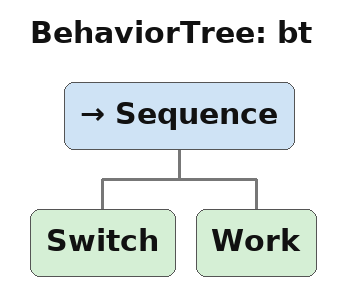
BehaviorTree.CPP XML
<?xml version="1.0" encoding="UTF-8"?>
<root BTCPP_format="4">
  <BehaviorTree ID="bt">
    <Sequence>
      <Switch/>
      <Work/>
    </Sequence>
  </BehaviorTree>

</root>
